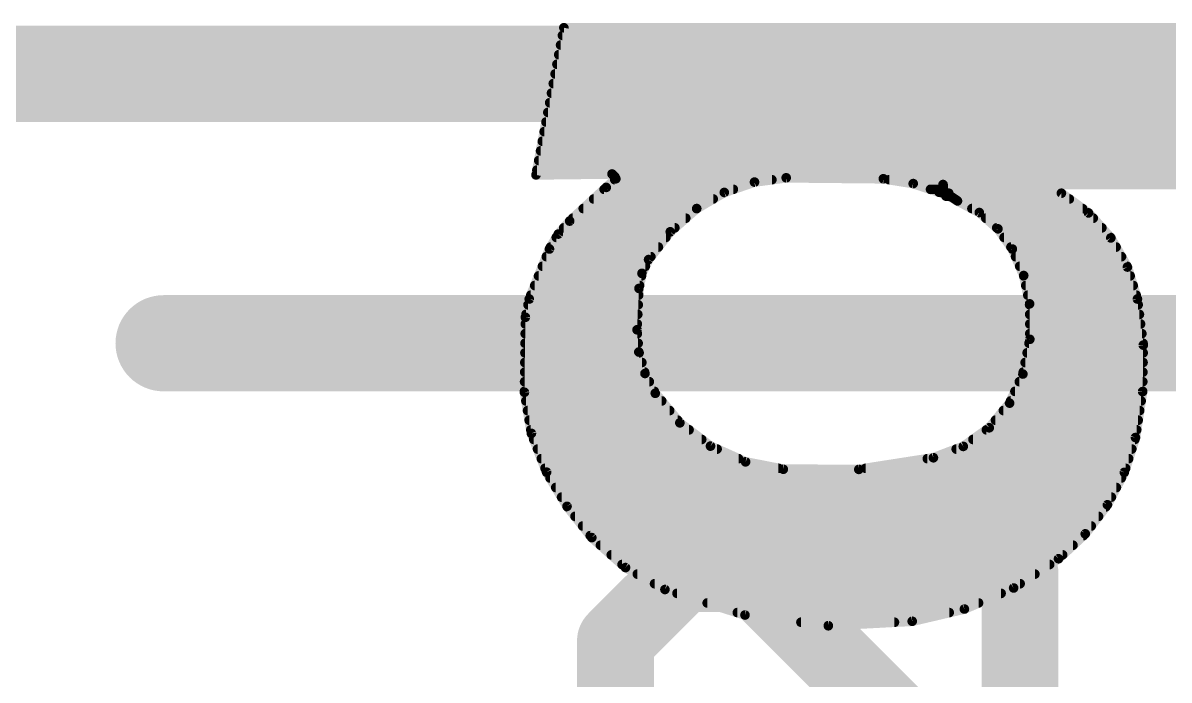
# Model space of a CAD drawing. Extents: x -3.8 to 20.4, y -21.6 to 37.
# Drawn here: x 3.616 to 6.642, y 26.339 to 28.075 of the extents above; entities that cross this region are included whole.
import ezdxf

# ---------------------------------------------------------------- set-up
doc = ezdxf.new("R2010")
doc.units = 0
for name, color, linetype in [('16', 132, 'CONTINUOUS'), ('21', 41, 'CONTINUOUS'), ('22', 40, 'CONTINUOUS')]:
    doc.layers.add(name, color=color, linetype=linetype)

msp = doc.modelspace()

# ---------------------------------------------------------------- linework, layer by layer
at = {"layer": '16', "const_width": 0.254}
msp.add_lwpolyline([(12.7, 27.94), (2.54, 27.94)], dxfattribs=at)
at = {"layer": '21'}
for points, const_width in [([(3.9878, 27.2288), (10.1346, 27.2288)], 0.254), ([(5.3586, 26.6208), (5.1807, 26.4429)], 0.2032), ([(5.5366, 26.6208), (5.3586, 26.6208)], 0.2032), ([(6.2484, 25.909), (5.5366, 26.6208)], 0.2032), ([(6.2484, 26.6208), (6.2484, 25.909)], 0.2032), ([(5.1807, 26.4429), (5.1807, 26.0869)], 0.2032)]:
    msp.add_lwpolyline(points, dxfattribs=dict(at, const_width=const_width))
for points, const_width in [([(3.9878, 27.2923, 1), (3.9878, 27.1653)], 0.127), ([(5.3586, 26.6716, 1), (5.3586, 26.57)], 0.1016), ([(5.3946, 26.5849, 1), (5.3227, 26.6567)], 0.1016), ([(5.5725, 26.6567, 1), (5.5007, 26.5849)], 0.1016), ([(5.5366, 26.57, 1), (5.5366, 26.6716)], 0.1016), ([(6.2992, 26.6208, 1), (6.1976, 26.6208)], 0.1016), ([(5.2315, 26.4429, 1), (5.1299, 26.4429)], 0.1016), ([(5.1448, 26.4788, 1), (5.2166, 26.4069)], 0.1016)]:
    msp.add_lwpolyline(points, format="xyb", dxfattribs=dict(at, const_width=const_width))
at = {"layer": '22', "const_width": 0.0254}
for points in [[(5.0444, 28.0619), (4.9708, 27.6733)], [(5.0406, 28.0416), (7.1201, 28.0416)], [(7.1018, 28.0619), (5.0444, 28.0619)], [(5.0357, 28.0162), (7.143, 28.0162)], [(5.0309, 27.9908), (7.1659, 27.9908)], [(5.0261, 27.9654), (7.1888, 27.9654)], [(5.0165, 27.9146), (7.2347, 27.9146)], [(5.0213, 27.94), (7.2117, 27.94)], [(5.0117, 27.8892), (7.2576, 27.8892)], [(5.0069, 27.8638), (7.2805, 27.8638)], [(5.0021, 27.8384), (7.3034, 27.8384)], [(4.9973, 27.813), (7.3263, 27.813)], [(4.9876, 27.7622), (7.3721, 27.7622)], [(4.9924, 27.7876), (7.3492, 27.7876)], [(4.9828, 27.7368), (7.395, 27.7368)], [(4.978, 27.7114), (7.4179, 27.7114)], [(4.9708, 27.6733), (5.1714, 27.6758)], [(4.9732, 27.686), (7.4408, 27.686)], [(5.1714, 27.6758), (5.1791, 27.6682)], [(5.1562, 27.6403), (5.0597, 27.5514)], [(5.1816, 27.6631), (5.1562, 27.6403)], [(5.1788, 27.6606), (5.5934, 27.6606)], [(5.1791, 27.6682), (5.1816, 27.6631)], [(5.4678, 27.627), (5.5476, 27.6544)], [(5.5476, 27.6544), (5.6312, 27.6657)], [(5.6312, 27.6657), (5.8877, 27.6631)], [(5.8877, 27.6631), (5.9665, 27.6504)], [(5.9032, 27.6606), (7.4637, 27.6606)], [(5.9665, 27.6504), (6.035, 27.6276)], [(6.0452, 27.6352), (6.0452, 27.6479)], [(6.0452, 27.6479), (7.4752, 27.6479)], [(5.1231, 27.6098), (5.4385, 27.6098)], [(5.1507, 27.6352), (5.4917, 27.6352)], [(5.395, 27.5844), (5.4678, 27.627)], [(6.0122, 27.6352), (6.0452, 27.6352)], [(6.035, 27.6276), (6.0387, 27.6271)], [(6.0387, 27.6271), (6.0422, 27.6285)], [(6.0422, 27.6285), (6.0446, 27.6315)], [(6.0446, 27.6315), (6.0452, 27.6352)], [(6.0604, 27.625), (6.0528, 27.6174)], [(6.0528, 27.6174), (6.0579, 27.6174)], [(6.0579, 27.6174), (6.0676, 27.6154)], [(6.3576, 27.625), (6.0604, 27.625)], [(6.0676, 27.6154), (6.0757, 27.6098)], [(6.0757, 27.6098), (6.0833, 27.6047)], [(6.0757, 27.6098), (6.3785, 27.6098)], [(6.4292, 27.573), (6.3576, 27.625)], [(5.0955, 27.5844), (5.395, 27.5844)], [(5.3252, 27.523), (5.395, 27.5844)], [(6.0833, 27.6047), (6.141, 27.574)], [(6.1215, 27.5844), (6.4135, 27.5844)], [(5.0597, 27.5514), (5.0296, 27.517)], [(5.068, 27.559), (5.3661, 27.559)], [(6.141, 27.574), (6.1902, 27.5309)], [(6.1582, 27.559), (6.4417, 27.559)], [(6.4882, 27.507), (6.4292, 27.573)], [(5.0441, 27.5336), (5.3372, 27.5336)], [(5.268, 27.4498), (5.3252, 27.523)], [(6.1871, 27.5336), (6.4644, 27.5336)], [(6.1902, 27.5309), (6.2281, 27.4777)], [(5.0296, 27.517), (5.0063, 27.4777)], [(5.0243, 27.5082), (5.3136, 27.5082)], [(6.2064, 27.5082), (6.4871, 27.5082)], [(6.5319, 27.4301), (6.4882, 27.507)], [(5.0063, 27.4777), (4.953, 27.3456)], [(5.0093, 27.4828), (5.2938, 27.4828)], [(6.2245, 27.4828), (6.5019, 27.4828)], [(6.2281, 27.4777), (6.2581, 27.4076)], [(4.9879, 27.432), (5.2595, 27.432)], [(4.9981, 27.4574), (5.2739, 27.4574)], [(5.2505, 27.4133), (5.268, 27.4498)], [(6.2368, 27.4574), (6.5163, 27.4574)], [(6.2477, 27.432), (6.5308, 27.432)], [(6.5583, 27.3456), (6.5319, 27.4301)], [(4.9776, 27.4066), (5.2492, 27.4066)], [(5.2426, 27.3736), (5.2505, 27.4133)], [(6.2581, 27.4076), (6.2738, 27.3329)], [(6.2583, 27.4066), (6.5392, 27.4066)], [(4.9674, 27.3812), (5.2441, 27.3812)], [(5.2375, 27.2644), (5.2426, 27.3736)], [(6.2637, 27.3812), (6.5472, 27.3812)], [(4.953, 27.3456), (4.9428, 27.2974)], [(4.9571, 27.3558), (5.2418, 27.3558)], [(6.269, 27.3558), (6.5551, 27.3558)], [(6.5738, 27.2239), (6.5583, 27.3456)], [(4.9498, 27.3304), (5.2406, 27.3304)], [(6.2738, 27.3329), (6.2744, 27.2393)], [(6.2738, 27.3304), (6.5602, 27.3304)], [(4.9428, 27.2974), (4.9403, 27.0993)], [(4.9426, 27.2796), (5.2382, 27.2796)], [(4.9444, 27.305), (5.2394, 27.305)], [(6.274, 27.305), (6.5635, 27.305)], [(6.2741, 27.2796), (6.5667, 27.2796)], [(4.9423, 27.2542), (5.2383, 27.2542)], [(5.2422, 27.2057), (5.2375, 27.2644)], [(6.2743, 27.2542), (6.57, 27.2542)], [(4.9419, 27.2288), (5.2404, 27.2288)], [(6.2744, 27.2393), (6.256, 27.1475)], [(6.2723, 27.2288), (6.5732, 27.2288)], [(6.5721, 27.1012), (6.5738, 27.2239)], [(4.9416, 27.2034), (5.2429, 27.2034)], [(5.2585, 27.149), (5.2422, 27.2057)], [(6.2672, 27.2034), (6.5735, 27.2034)], [(4.9413, 27.178), (5.2502, 27.178)], [(6.2621, 27.178), (6.5732, 27.178)], [(4.9407, 27.1272), (5.2699, 27.1272)], [(4.941, 27.1526), (5.2575, 27.1526)], [(5.2857, 27.0967), (5.2585, 27.149)], [(6.256, 27.1475), (6.2209, 27.0708)], [(6.2467, 27.1272), (6.5725, 27.1272)], [(6.257, 27.1526), (6.5728, 27.1526)], [(4.9403, 27.1018), (5.2831, 27.1018)], [(4.9403, 27.0993), (4.9587, 26.9908)], [(5.3506, 27.0186), (5.2857, 27.0967)], [(6.2351, 27.1018), (6.5721, 27.1018)], [(6.5532, 26.9799), (6.5721, 27.1012)], [(4.9442, 27.0764), (5.3026, 27.0764)], [(6.2209, 27.0708), (6.1672, 27.0056)], [(6.2235, 27.0764), (6.5682, 27.0764)], [(4.9485, 27.051), (5.3237, 27.051)], [(6.2046, 27.051), (6.5643, 27.051)], [(4.9528, 27.0256), (5.3448, 27.0256)], [(5.4314, 26.9572), (5.3506, 27.0186)], [(6.1672, 27.0056), (6.0987, 26.9565)], [(6.1837, 27.0256), (6.5603, 27.0256)], [(4.9571, 27.0002), (5.3748, 27.0002)], [(4.9587, 26.9908), (4.9987, 26.8884)], [(4.9649, 26.9748), (5.4082, 26.9748)], [(6.1243, 26.9748), (6.5516, 26.9748)], [(6.1597, 27.0002), (6.5564, 27.0002)], [(6.5237, 26.888), (6.5532, 26.9799)], [(4.9749, 26.9494), (5.4488, 26.9494)], [(5.524, 26.9156), (5.4314, 26.9572)], [(6.0987, 26.9565), (6.0198, 26.9265)], [(6.0801, 26.9494), (6.5434, 26.9494)], [(4.9848, 26.924), (5.5054, 26.924)], [(5.6236, 26.8961), (5.524, 26.9156)], [(6.0198, 26.9265), (5.8229, 26.8958)], [(6.0038, 26.924), (6.5353, 26.924)], [(4.9947, 26.8986), (5.6109, 26.8986)], [(4.9987, 26.8884), (5.0528, 26.7982)], [(5.8229, 26.8958), (5.6236, 26.8961)], [(5.841, 26.8986), (6.5272, 26.8986)], [(6.4791, 26.8024), (6.5237, 26.888)], [(5.0078, 26.8732), (6.516, 26.8732)], [(5.023, 26.8478), (6.5028, 26.8478)], [(5.0383, 26.8224), (6.4896, 26.8224)], [(5.0528, 26.7982), (5.1181, 26.7157)], [(5.0537, 26.797), (6.475, 26.797)], [(6.4207, 26.7256), (6.4791, 26.8024)], [(5.0738, 26.7716), (6.4557, 26.7716)], [(5.0939, 26.7462), (6.4364, 26.7462)], [(5.1141, 26.7208), (6.4155, 26.7208)], [(5.1181, 26.7157), (5.2071, 26.6366)], [(6.35, 26.6598), (6.4207, 26.7256)], [(5.1409, 26.6954), (6.3882, 26.6954)], [(5.1695, 26.67), (6.361, 26.67)], [(5.1981, 26.6446), (6.3267, 26.6446)], [(6.2316, 26.5826), (6.35, 26.6598)], [(5.2071, 26.6366), (5.3111, 26.5786)], [(5.2383, 26.6192), (6.2877, 26.6192)], [(5.2838, 26.5938), (6.2487, 26.5938)], [(6.1016, 26.527), (6.2316, 26.5826)], [(5.3111, 26.5786), (5.5224, 26.5112)], [(5.3431, 26.5684), (6.1984, 26.5684)], [(5.4227, 26.543), (6.139, 26.543)], [(5.9639, 26.4947), (6.1016, 26.527)], [(5.5023, 26.5176), (6.0615, 26.5176)], [(5.5224, 26.5112), (5.7424, 26.4829)], [(5.6702, 26.4922), (5.9169, 26.4922)], [(5.7424, 26.4829), (5.9639, 26.4947)]]:
    msp.add_lwpolyline(points, dxfattribs=at)
at = {"layer": '22', "const_width": 0.0127}
for points in [[(5.0406, 28.048, 1), (5.0406, 28.0353)], [(5.0444, 28.0683, 1), (5.0444, 28.0556)], [(5.0506, 28.0607, 1), (5.0382, 28.0631)], [(5.0357, 28.0226, 1), (5.0357, 28.0099)], [(5.0309, 27.9972, 1), (5.0309, 27.9844)], [(5.0261, 27.9718, 1), (5.0261, 27.9591)], [(5.0165, 27.921, 1), (5.0165, 27.9082)], [(5.0213, 27.9464, 1), (5.0213, 27.9337)], [(5.0117, 27.8956, 1), (5.0117, 27.8829)], [(5.0069, 27.8702, 1), (5.0069, 27.8575)], [(5.0021, 27.8448, 1), (5.0021, 27.832)], [(4.9973, 27.8194, 1), (4.9973, 27.8067)], [(4.9876, 27.7686, 1), (4.9876, 27.7558)], [(4.9924, 27.794, 1), (4.9924, 27.7813)], [(4.9828, 27.7432, 1), (4.9828, 27.7305)], [(4.978, 27.7178, 1), (4.978, 27.705)], [(4.9707, 27.6796, 1), (4.9709, 27.667)], [(4.9732, 27.6924, 1), (4.9732, 27.6796)], [(5.1759, 27.6803, 1), (5.1669, 27.6713)], [(5.1715, 27.6695, 1), (5.1713, 27.6821)], [(4.9646, 27.6745, 1), (4.977, 27.6721)], [(5.1605, 27.6356, 1), (5.1519, 27.645)], [(5.1788, 27.667, 1), (5.1788, 27.6543)], [(5.1848, 27.671, 1), (5.1734, 27.6654)], [(5.1746, 27.6637, 1), (5.1836, 27.6727)], [(5.1759, 27.6603, 1), (5.1873, 27.6659)], [(5.1858, 27.6584, 1), (5.1774, 27.6678)], [(5.5467, 27.6607, 1), (5.5484, 27.6481)], [(5.5497, 27.6484, 1), (5.5455, 27.6604)], [(5.5934, 27.6543, 1), (5.5934, 27.667)], [(5.6313, 27.672, 1), (5.6311, 27.6594)], [(5.632, 27.6594, 1), (5.6304, 27.672)], [(5.8887, 27.6694, 1), (5.8867, 27.6568)], [(5.8876, 27.6568, 1), (5.8878, 27.6694)], [(5.9032, 27.667, 1), (5.9032, 27.6543)], [(5.9685, 27.6564, 1), (5.9645, 27.6444)], [(5.9655, 27.6441, 1), (5.9675, 27.6567)], [(6.0452, 27.6543, 1), (6.0452, 27.6415)], [(6.0516, 27.6479, 1), (6.0389, 27.6479)], [(5.1231, 27.6162, 1), (5.1231, 27.6034)], [(5.1507, 27.6416, 1), (5.1507, 27.6288)], [(5.152, 27.645, 1), (5.1604, 27.6356)], [(5.4385, 27.6034, 1), (5.4385, 27.6162)], [(5.4658, 27.633, 1), (5.4699, 27.621)], [(5.471, 27.6215, 1), (5.4646, 27.6325)], [(5.4917, 27.6288, 1), (5.4917, 27.6416)], [(6.0122, 27.6416, 1), (6.0122, 27.6288)], [(6.0358, 27.6339, 1), (6.0342, 27.6213)], [(6.0364, 27.633, 1), (6.0411, 27.6212)], [(6.033, 27.6216, 1), (6.037, 27.6336)], [(6.0373, 27.6325, 1), (6.0472, 27.6246)], [(6.0379, 27.6208, 1), (6.0396, 27.6334)], [(6.0383, 27.6325, 1), (6.0509, 27.6305)], [(6.0515, 27.6342, 1), (6.0389, 27.6362)], [(6.0389, 27.6352, 1), (6.0516, 27.6352)], [(6.0496, 27.6275, 1), (6.0396, 27.6354)], [(6.0446, 27.6226, 1), (6.0399, 27.6344)], [(6.0452, 27.6288, 1), (6.0452, 27.6416)], [(6.0528, 27.6238, 1), (6.0528, 27.611)], [(6.0483, 27.6219, 1), (6.0573, 27.6129)], [(6.0592, 27.6236, 1), (6.0566, 27.6112)], [(6.0604, 27.6314, 1), (6.0604, 27.6186)], [(6.0649, 27.6205, 1), (6.0559, 27.6295)], [(6.0579, 27.611, 1), (6.0579, 27.6238)], [(6.0712, 27.6206, 1), (6.064, 27.6102)], [(6.0663, 27.6092, 1), (6.0688, 27.6216)], [(6.0757, 27.6162, 1), (6.0757, 27.6034)], [(6.0792, 27.6151, 1), (6.0722, 27.6045)], [(6.3613, 27.6301, 1), (6.3539, 27.6199)], [(6.3576, 27.6186, 1), (6.3576, 27.6314)], [(6.3785, 27.6034, 1), (6.3785, 27.6162)], [(5.0955, 27.5908, 1), (5.0955, 27.5781)], [(5.3918, 27.5899, 1), (5.3982, 27.5789)], [(5.3992, 27.5796, 1), (5.3908, 27.5892)], [(5.395, 27.5781, 1), (5.395, 27.5908)], [(6.0721, 27.6046, 1), (6.0793, 27.615)], [(6.0863, 27.6103, 1), (6.0803, 27.5991)], [(6.0798, 27.5994, 1), (6.0868, 27.61)], [(6.1215, 27.5908, 1), (6.1215, 27.5781)], [(6.4135, 27.5781, 1), (6.4135, 27.5908)], [(5.0554, 27.5561, 1), (5.064, 27.5467)], [(5.0645, 27.5472, 1), (5.0549, 27.5556)], [(5.068, 27.5654, 1), (5.068, 27.5526)], [(5.3661, 27.5526, 1), (5.3661, 27.5654)], [(6.1452, 27.5788, 1), (6.1368, 27.5693)], [(6.138, 27.5684, 1), (6.144, 27.5796)], [(6.1582, 27.5654, 1), (6.1582, 27.5526)], [(6.4339, 27.5772, 1), (6.4245, 27.5687)], [(6.4255, 27.5678, 1), (6.4329, 27.5781)], [(6.4417, 27.5526, 1), (6.4417, 27.5654)], [(5.0441, 27.54, 1), (5.0441, 27.5272)], [(5.321, 27.5278, 1), (5.3294, 27.5183)], [(5.3302, 27.5191, 1), (5.3202, 27.527)], [(5.3372, 27.5272, 1), (5.3372, 27.54)], [(6.1871, 27.54, 1), (6.1871, 27.5272)], [(6.1953, 27.5346, 1), (6.185, 27.5272)], [(6.186, 27.5262, 1), (6.1943, 27.5357)], [(6.4644, 27.5272, 1), (6.4644, 27.54)], [(5.0243, 27.5146, 1), (5.0243, 27.5019)], [(5.0248, 27.5212, 1), (5.0343, 27.5129)], [(5.035, 27.5138, 1), (5.0241, 27.5203)], [(5.3136, 27.5019, 1), (5.3136, 27.5146)], [(6.2064, 27.5146, 1), (6.2064, 27.5019)], [(6.4937, 27.5101, 1), (6.4826, 27.5039)], [(6.4834, 27.5028, 1), (6.4929, 27.5112)], [(6.4871, 27.5019, 1), (6.4871, 27.5146)], [(5.0008, 27.4809, 1), (5.0118, 27.4745)], [(5.0122, 27.4753, 1), (5.0004, 27.4801)], [(5.0093, 27.4892, 1), (5.0093, 27.4764)], [(5.2938, 27.4764, 1), (5.2938, 27.4892)], [(6.2245, 27.4892, 1), (6.2245, 27.4764)], [(6.2339, 27.4802, 1), (6.2223, 27.4752)], [(6.2229, 27.474, 1), (6.2333, 27.4814)], [(6.5019, 27.4764, 1), (6.5019, 27.4892)], [(4.9879, 27.4384, 1), (4.9879, 27.4257)], [(4.9981, 27.4638, 1), (4.9981, 27.451)], [(5.2595, 27.4257, 1), (5.2595, 27.4384)], [(5.263, 27.4537, 1), (5.273, 27.4459)], [(5.2737, 27.4471, 1), (5.2623, 27.4525)], [(5.2739, 27.451, 1), (5.2739, 27.4638)], [(6.2368, 27.4638, 1), (6.2368, 27.451)], [(6.2477, 27.4384, 1), (6.2477, 27.4257)], [(6.5163, 27.451, 1), (6.5163, 27.4638)], [(6.5379, 27.4319, 1), (6.5258, 27.4282)], [(6.5308, 27.4257, 1), (6.5308, 27.4384)], [(4.9776, 27.413, 1), (4.9776, 27.4002)], [(5.2448, 27.416, 1), (5.2563, 27.4105)], [(5.2568, 27.412, 1), (5.2443, 27.4145)], [(5.2492, 27.4002, 1), (5.2492, 27.413)], [(6.2643, 27.4089, 1), (6.2519, 27.4063)], [(6.2583, 27.413, 1), (6.2583, 27.4002)], [(6.2523, 27.4051, 1), (6.264, 27.4101)], [(6.5263, 27.4269, 1), (6.5374, 27.4332)], [(6.5392, 27.4002, 1), (6.5392, 27.413)], [(4.9674, 27.3876, 1), (4.9674, 27.3748)], [(5.2489, 27.3733, 1), (5.2363, 27.3739)], [(5.2364, 27.3748, 1), (5.2488, 27.3724)], [(5.2441, 27.3748, 1), (5.2441, 27.3876)], [(6.2637, 27.3876, 1), (6.2637, 27.3748)], [(6.5472, 27.3748, 1), (6.5472, 27.3876)], [(4.9471, 27.348, 1), (4.9589, 27.3432)], [(4.9592, 27.3443, 1), (4.9468, 27.3469)], [(4.9571, 27.3622, 1), (4.9571, 27.3495)], [(5.2418, 27.3495, 1), (5.2418, 27.3622)], [(6.269, 27.3622, 1), (6.269, 27.3495)], [(6.5646, 27.3464, 1), (6.552, 27.3448)], [(6.5522, 27.3437, 1), (6.5644, 27.3475)], [(6.5551, 27.3495, 1), (6.5551, 27.3622)], [(4.9498, 27.3368, 1), (4.9498, 27.324)], [(5.2406, 27.324, 1), (5.2406, 27.3368)], [(6.2801, 27.3329, 1), (6.2675, 27.3329)], [(6.2738, 27.3368, 1), (6.2738, 27.324)], [(6.2676, 27.3316, 1), (6.28, 27.3342)], [(6.5602, 27.324, 1), (6.5602, 27.3368)], [(4.9426, 27.286, 1), (4.9426, 27.2733)], [(4.9366, 27.2987, 1), (4.949, 27.2961)], [(4.9491, 27.2973, 1), (4.9365, 27.2975)], [(4.9444, 27.3114, 1), (4.9444, 27.2986)], [(5.2382, 27.2733, 1), (5.2382, 27.286)], [(5.2394, 27.2986, 1), (5.2394, 27.3114)], [(6.274, 27.3114, 1), (6.274, 27.2986)], [(6.2741, 27.286, 1), (6.2741, 27.2733)], [(6.5635, 27.2986, 1), (6.5635, 27.3114)], [(6.5667, 27.2733, 1), (6.5667, 27.286)], [(4.9423, 27.2606, 1), (4.9423, 27.2478)], [(5.2438, 27.2649, 1), (5.2312, 27.2639)], [(5.2312, 27.2647, 1), (5.2438, 27.2641)], [(5.2383, 27.2478, 1), (5.2383, 27.2606)], [(6.2743, 27.2606, 1), (6.2743, 27.2478)], [(6.57, 27.2478, 1), (6.57, 27.2606)], [(4.9419, 27.2352, 1), (4.9419, 27.2224)], [(5.2404, 27.2224, 1), (5.2404, 27.2352)], [(6.2723, 27.2352, 1), (6.2723, 27.2224)], [(6.268, 27.2392, 1), (6.2807, 27.2393)], [(6.2806, 27.238, 1), (6.2682, 27.2405)], [(6.5802, 27.2238, 1), (6.5675, 27.224)], [(6.5675, 27.2231, 1), (6.5801, 27.2247)], [(6.5732, 27.2224, 1), (6.5732, 27.2352)], [(4.9416, 27.2098, 1), (4.9416, 27.1971)], [(5.2483, 27.2074, 1), (5.2361, 27.2039)], [(5.2359, 27.2051, 1), (5.2486, 27.2062)], [(5.2429, 27.1971, 1), (5.2429, 27.2098)], [(6.2672, 27.2098, 1), (6.2672, 27.1971)], [(6.5735, 27.1971, 1), (6.5735, 27.2098)], [(4.9413, 27.1844, 1), (4.9413, 27.1716)], [(5.2502, 27.1716, 1), (5.2502, 27.1844)], [(6.2621, 27.1844, 1), (6.2621, 27.1716)], [(6.5732, 27.1716, 1), (6.5732, 27.1844)], [(4.9407, 27.1336, 1), (4.9407, 27.1209)], [(4.941, 27.159, 1), (4.941, 27.1462)], [(5.2642, 27.1519, 1), (5.2529, 27.1461)], [(5.2524, 27.1472, 1), (5.2646, 27.1508)], [(5.2575, 27.1462, 1), (5.2575, 27.159)], [(5.2699, 27.1209, 1), (5.2699, 27.1336)], [(6.2467, 27.1336, 1), (6.2467, 27.1209)], [(6.2498, 27.1487, 1), (6.2622, 27.1463)], [(6.2618, 27.1449, 1), (6.2502, 27.1501)], [(6.257, 27.159, 1), (6.257, 27.1462)], [(6.5725, 27.1209, 1), (6.5725, 27.1336)], [(6.5728, 27.1462, 1), (6.5728, 27.159)], [(4.9403, 27.1082, 1), (4.9403, 27.0954)], [(4.9466, 27.1004, 1), (4.934, 27.0982)], [(5.2906, 27.1008, 1), (5.2808, 27.0926)], [(5.2831, 27.0954, 1), (5.2831, 27.1082)], [(6.2351, 27.1082, 1), (6.2351, 27.0954)], [(6.5784, 27.1002, 1), (6.5658, 27.1021)], [(6.5721, 27.0954, 1), (6.5721, 27.1082)], [(4.934, 27.0994, 1), (4.9466, 27.0992)], [(4.9442, 27.0828, 1), (4.9442, 27.07)], [(5.2801, 27.0938, 1), (5.2913, 27.0996)], [(5.3026, 27.07, 1), (5.3026, 27.0828)], [(6.2151, 27.0734, 1), (6.2267, 27.0681)], [(6.2258, 27.0667, 1), (6.216, 27.0748)], [(6.2235, 27.0828, 1), (6.2235, 27.07)], [(6.5658, 27.1012, 1), (6.5785, 27.1011)], [(6.5682, 27.07, 1), (6.5682, 27.0828)], [(4.9485, 27.0574, 1), (4.9485, 27.0447)], [(5.3237, 27.0447, 1), (5.3237, 27.0574)], [(6.2046, 27.0574, 1), (6.2046, 27.0447)], [(6.5643, 27.0447, 1), (6.5643, 27.0574)], [(4.9528, 27.032, 1), (4.9528, 27.0192)], [(5.3544, 27.0237, 1), (5.3467, 27.0136)], [(5.3448, 27.0192, 1), (5.3448, 27.032)], [(5.3457, 27.0146, 1), (5.3554, 27.0227)], [(6.1709, 27.0005, 1), (6.1635, 27.0108)], [(6.1837, 27.032, 1), (6.1837, 27.0192)], [(6.5603, 27.0192, 1), (6.5603, 27.032)], [(4.9571, 27.0066, 1), (4.9571, 26.9938)], [(4.9646, 26.9932, 1), (4.9527, 26.9885)], [(4.9524, 26.9898, 1), (4.9649, 26.9919)], [(4.9649, 26.9812, 1), (4.9649, 26.9685)], [(5.3748, 26.9938, 1), (5.3748, 27.0066)], [(5.4082, 26.9685, 1), (5.4082, 26.9812)], [(6.1243, 26.9812, 1), (6.1243, 26.9685)], [(6.1597, 27.0066, 1), (6.1597, 26.9938)], [(6.1623, 27.0097, 1), (6.1721, 27.0016)], [(6.5469, 26.9809, 1), (6.5595, 26.9789)], [(6.5592, 26.978, 1), (6.5472, 26.9818)], [(6.5516, 26.9685, 1), (6.5516, 26.9812)], [(6.5564, 26.9938, 1), (6.5564, 27.0066)], [(4.9749, 26.9558, 1), (4.9749, 26.943)], [(5.434, 26.963, 1), (5.4288, 26.9514)], [(5.4275, 26.9521, 1), (5.4352, 26.9623)], [(5.4488, 26.943, 1), (5.4488, 26.9558)], [(6.0801, 26.9558, 1), (6.0801, 26.943)], [(6.095, 26.9616, 1), (6.1024, 26.9513)], [(6.1009, 26.9505, 1), (6.0964, 26.9624)], [(6.5434, 26.943, 1), (6.5434, 26.9558)], [(4.9848, 26.9304, 1), (4.9848, 26.9177)], [(5.5054, 26.9177, 1), (5.5054, 26.9304)], [(5.5252, 26.9219, 1), (5.5228, 26.9094)], [(5.5214, 26.9099, 1), (5.5266, 26.9214)], [(6.0038, 26.9304, 1), (6.0038, 26.9177)], [(6.0175, 26.9324, 1), (6.0221, 26.9206)], [(6.0208, 26.9202, 1), (6.0188, 26.9328)], [(6.5353, 26.9177, 1), (6.5353, 26.9304)], [(4.9947, 26.905, 1), (4.9947, 26.8923)], [(5.0041, 26.8917, 1), (4.9933, 26.8851)], [(4.9928, 26.8861, 1), (5.0046, 26.8907)], [(5.6109, 26.8923, 1), (5.6109, 26.905)], [(5.6236, 26.9024, 1), (5.6236, 26.8898)], [(5.6224, 26.8899, 1), (5.6248, 26.9023)], [(5.8219, 26.902, 1), (5.8239, 26.8895)], [(5.8229, 26.8894, 1), (5.8229, 26.9021)], [(5.841, 26.905, 1), (5.841, 26.8923)], [(6.5177, 26.8899, 1), (6.5298, 26.886)], [(6.5294, 26.885, 1), (6.5181, 26.8909)], [(6.5272, 26.8923, 1), (6.5272, 26.905)], [(5.0078, 26.8796, 1), (5.0078, 26.8668)], [(6.516, 26.8668, 1), (6.516, 26.8796)], [(5.023, 26.8542, 1), (5.023, 26.8415)], [(6.5028, 26.8415, 1), (6.5028, 26.8542)], [(5.0383, 26.8288, 1), (5.0383, 26.8161)], [(5.0578, 26.8021, 1), (5.0478, 26.7942)], [(5.0473, 26.7949, 1), (5.0582, 26.8014)], [(5.0537, 26.8034, 1), (5.0537, 26.7906)], [(6.4735, 26.8053, 1), (6.4848, 26.7994)], [(6.4842, 26.7985, 1), (6.4741, 26.8062)], [(6.475, 26.7906, 1), (6.475, 26.8034)], [(6.4896, 26.8161, 1), (6.4896, 26.8288)], [(5.0738, 26.778, 1), (5.0738, 26.7653)], [(6.4557, 26.7653, 1), (6.4557, 26.778)], [(5.0939, 26.7526, 1), (5.0939, 26.7399)], [(6.4364, 26.7399, 1), (6.4364, 26.7526)], [(5.1141, 26.7272, 1), (5.1141, 26.7144)], [(5.1223, 26.7204, 1), (5.1139, 26.711)], [(5.1131, 26.7118, 1), (5.1231, 26.7196)], [(6.4156, 26.7294, 1), (6.4257, 26.7217)], [(6.4155, 26.7144, 1), (6.4155, 26.7272)], [(6.425, 26.7209, 1), (6.4163, 26.7302)], [(5.1409, 26.7018, 1), (5.1409, 26.6891)], [(6.3882, 26.6891, 1), (6.3882, 26.7018)], [(5.1695, 26.6764, 1), (5.1695, 26.6637)], [(5.1981, 26.651, 1), (5.1981, 26.6382)], [(6.3267, 26.6382, 1), (6.3267, 26.651)], [(6.3457, 26.6644, 1), (6.3543, 26.6552)], [(6.3535, 26.6545, 1), (6.3465, 26.6651)], [(6.361, 26.6637, 1), (6.361, 26.6764)], [(5.2102, 26.6421, 1), (5.204, 26.631)], [(5.2029, 26.6318, 1), (5.2113, 26.6413)], [(5.2383, 26.6256, 1), (5.2383, 26.6129)], [(6.2877, 26.6129, 1), (6.2877, 26.6256)], [(5.2838, 26.6002, 1), (5.2838, 26.5875)], [(6.2281, 26.5879, 1), (6.235, 26.5773)], [(6.234, 26.5768, 1), (6.2291, 26.5884)], [(6.2487, 26.5875, 1), (6.2487, 26.6002)], [(5.313, 26.5846, 1), (5.3092, 26.5726)], [(5.308, 26.5731, 1), (5.3142, 26.5841)], [(5.3431, 26.5748, 1), (5.3431, 26.562)], [(6.1984, 26.562, 1), (6.1984, 26.5748)], [(5.4227, 26.5494, 1), (5.4227, 26.5367)], [(6.0991, 26.5328, 1), (6.104, 26.5212)], [(6.103, 26.5208, 1), (6.1001, 26.5332)], [(6.139, 26.5367, 1), (6.139, 26.5494)], [(5.5023, 26.524, 1), (5.5023, 26.5113)], [(5.5232, 26.5175, 1), (5.5216, 26.5049)], [(5.5205, 26.5051, 1), (5.5243, 26.5172)], [(5.6702, 26.4986, 1), (5.6702, 26.4858)], [(5.9169, 26.4858, 1), (5.9169, 26.4986)], [(5.9624, 26.5009, 1), (5.9654, 26.4885)], [(5.9642, 26.4884, 1), (5.9636, 26.501)], [(6.0615, 26.5113, 1), (6.0615, 26.524)], [(5.7421, 26.4893, 1), (5.7427, 26.4766)], [(5.7416, 26.4766, 1), (5.7432, 26.4892)]]:
    msp.add_lwpolyline(points, format="xyb", dxfattribs=at)

doc.saveas('drawing.dxf')
